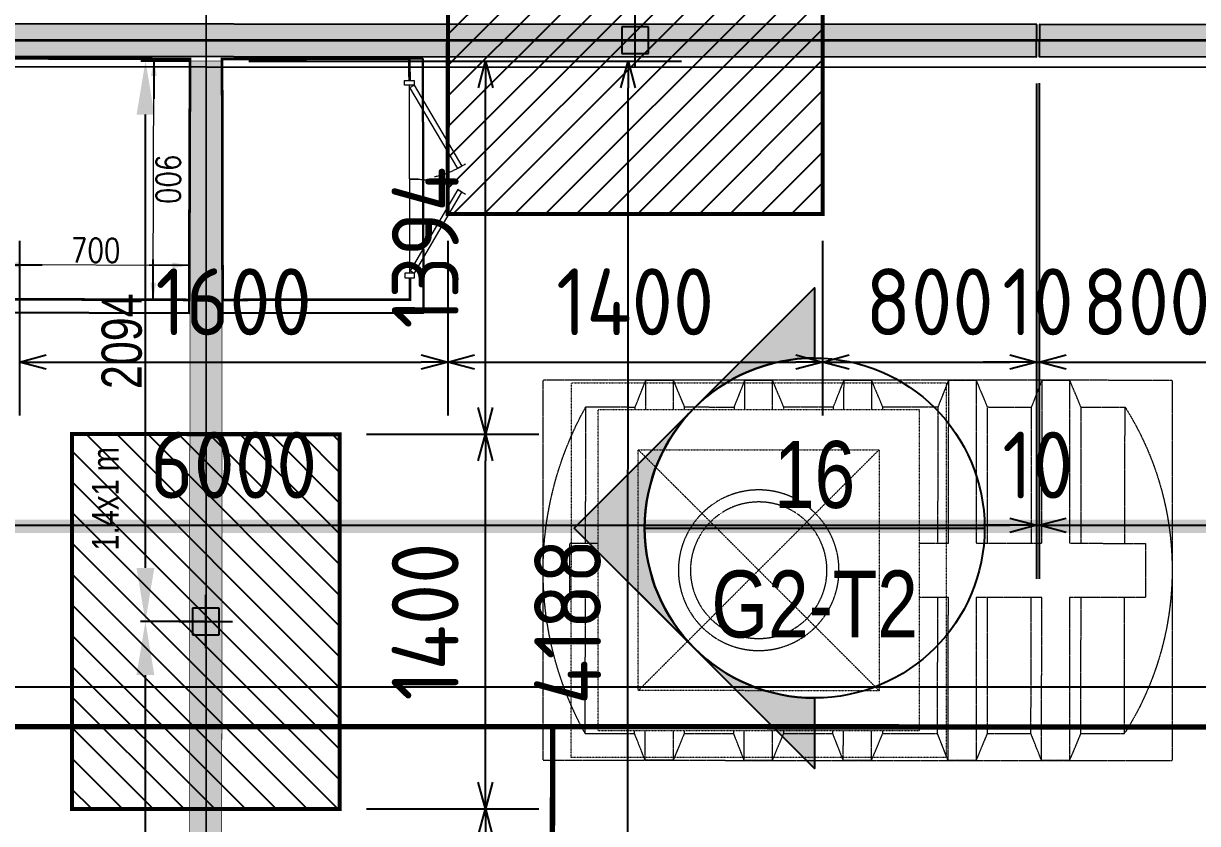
# Model space of a CAD drawing. Header units: centimetres. Extents: x -6122352 to 6876996, y -1694241 to 2592194.
# Drawn here: x 18903 to 23289, y -45078 to -42089 of the extents above; entities that cross this region are included whole.
import ezdxf
from ezdxf.enums import TextEntityAlignment as Align

# ---------------------------------------------------------------- set-up
doc = ezdxf.new("R2010")
doc.units = ezdxf.units.CM
doc.header["$MEASUREMENT"] = 0
doc.header["$PDMODE"] = 66
doc.header["$PDSIZE"] = 100
for name, pattern in [('CENTER', [2, 1.25, -0.25, 0.25, -0.25]), ('DU23023_KAA_00_XX_M2_TR_KPTB_0024$0$DU23023_KAA_00_XX_M2_TR_XRBS_0024$0$PHANTOM2', [1.25, 0.625, -0.125, 0.125, -0.125, 0.125, -0.125]), ('HIDDEN', [0.375, 0.25, -0.125]), ('LTH-4G-M-XR-GROUND FLOOR PLAN$0$HIDDEN2', [0.1875, 0.125, -0.0625])]:
    doc.linetypes.add(name, pattern=pattern)
doc.layers.get('Defpoints').update_dxf_attribs({"color": 255, "linetype": 'CENTER'})
for name, color, linetype in [('00-MI-DIM', 7, 'Continuous'), ('@MI-FOOTINGS', 7, 'Continuous'), ('@MI-MEP', 7, 'Continuous'), ('@MI-REF LAYER', 7, 'Continuous'), ('@MI-TYPE-02', 6, 'Continuous'), ('CTECH-Text 2.5mm', 2, 'Continuous'), ('VD-WS-WATER TANK', 7, 'Continuous')]:
    doc.layers.add(name, color=color, linetype=linetype)
doc.layers.add('08-Compound Wall-2', color=6, linetype='Continuous', lineweight=25, true_color=0xff00ff)
for name, color, linetype, lineweight in [('23585-XR-AR-102-8P-GF$0$A-FLOR-XREF', 8, 'Continuous', 9), ('23585-XR-AR-DAMAC PLOT LIMITS$0$1-Mid units', 41, 'Continuous', 5), ('A-ANNO-TEXT', 3, 'Continuous', 25), ('LTH-4G-M-XR-GROUND FLOOR PLAN$0$1717 X Water Tank Location_5B$0$00 Line 2', 6, 'Continuous', 13), ('ZAT_WALL PANEL', 3, 'Continuous', 30)]:
    doc.layers.add(name, color=color, linetype=linetype, lineweight=lineweight)
doc.layers.add('LTH-4G-M-XR-GROUND FLOOR PLAN$0$PDF_Geometry', color=7, linetype='Continuous', true_color=0xcccccc)
doc.styles.add('Arial Narrow', font='ARIALN.TTF', dxfattribs={"width": 0.95, "height": 500})
doc.styles.add('DIMTEXT', font='romans.shx', dxfattribs={"width": 0.8})
doc.styles.add('JWC 1.50MM', font='GOTHIC.TTF', dxfattribs={"width": 0.8, "height": 1.5})
doc.styles.add('Schueco-BEMSTIL', font='isocpeur.ttf', dxfattribs={"width": 0.9})
doc.dimstyles.new('DIM-25', dxfattribs={"dimscale": 25, "dimtxt": 2.5, "dimasz": 2.5, "dimexe": 1.25, "dimexo": 0.625, "dimgap": 1, "dimtad": 1, "dimdec": 0, "dimdsep": 46, "dimtxsty": 'DIMTEXT', "dimblk": 'AROW', "dimcen": 2.5, "dimse1": 1, "dimse2": 1, "dimclrd": 1, "dimclre": 1, "dimclrt": 2, "dimadec": 0, "dimazin": 0, "dimtfac": 1, "dimtdec": 0, "dimtmove": 0, "dimatfit": 3, "dimfxl": 1, "dimarcsym": 0})
doc.dimstyles.new('JWC - 1.5', dxfattribs={"dimtxt": 1.5, "dimasz": 2, "dimexe": 0.18, "dimexo": 0.06, "dimgap": 0.09, "dimtad": 1, "dimtoh": 1, "dimdec": 0, "dimzin": 0, "dimdsep": 46, "dimtxsty": 'JWC 1.50MM', "dimcen": 0.09, "dimclrd": 1, "dimclre": 1, "dimclrt": 2, "dimadec": 0, "dimazin": 0, "dimtfac": 1, "dimtdec": 0, "dimtofl": 0, "dimtmove": 0, "dimatfit": 3, "dimfxl": 30, "dimtolj": 1, "dimtzin": 0, "dimarcsym": 0})
doc.dimstyles.new('MI- JWC-TXT-2.5 MM', dxfattribs={"dimscale": 1.5, "dimtxt": 2.5, "dimasz": 1, "dimexe": 2, "dimexo": 1, "dimgap": 1, "dimtad": 1, "dimdec": 0, "dimdsep": 46, "dimtxsty": 'Schueco-BEMSTIL', "dimblk": 'OPEN30', "dimcen": 0, "dimdle": 2, "dimclrd": 140, "dimclre": 8, "dimclrt": 40, "dimadec": 0, "dimazin": 2, "dimtfac": 1, "dimtdec": 0, "dimtix": 1, "dimtmove": 2, "dimatfit": 3, "dimldrblk": 'OPEN', "dimfxl": 2, "dimlwd": -1, "dimlwe": -1, "dimarcsym": 0})

# ---------------------------------------------------------------- blocks, each defined once
blk = doc.blocks.new('23585-XR-AR-BOUNDARY WALLS AND SETBACKS')
at = {"layer": '08-Compound Wall-2'}
blk.add_lwpolyline([(496471.9828, 2768886.5525), (496454.3614, 2768902.6987), (496448.2474, 2768896.0261), (496444.194, 2768891.6023), (496440.1406, 2768887.1785), (496436.087, 2768882.7547), (496432.0336, 2768878.3309), (496425.9859, 2768871.7306), (496443.6068, 2768855.5842)], dxfattribs=at)
blk = doc.blocks.new('A$C9d9485f6')
at = {"layer": 'A-ANNO-TEXT', "rotation": 312.4881850805905}
blk.add_blockref('23585-XR-AR-BOUNDARY WALLS AND SETBACKS', (-2377088.5348, -1504219.2521), dxfattribs=at)
blk = doc.blocks.new('23585-XR-AR-DAMAC PLOT LIMITS')
at = {"layer": '23585-XR-AR-DAMAC PLOT LIMITS$0$1-Mid units', "color": 251, "true_color": 0x636466}
for points in [[(496436.0133, 2768882.8223), (496418.3183, 2768899.0361), (496422.3717, 2768903.4597), (496440.0669, 2768887.2461)], [(496436.0133, 2768882.8223), (496431.9599, 2768878.3985), (496414.2649, 2768894.6123), (496418.3183, 2768899.0361)], [(496457.7619, 2768871.0325), (496453.7085, 2768866.6089), (496436.0133, 2768882.8223), (496440.0669, 2768887.2461)], [(496453.7085, 2768866.6089), (496449.6551, 2768862.1851), (496431.9599, 2768878.3985), (496436.0133, 2768882.8223)]]:
    blk.add_lwpolyline(points, close=True, dxfattribs=at)
blk = doc.blocks.new('A$Cf093b529')
at = {"layer": 'A-ANNO-TEXT'}
blk.add_blockref('23585-XR-AR-DAMAC PLOT LIMITS', (-495391.9901, -2768603.4419), dxfattribs=at)
blk = doc.blocks.new('A$C03c3e00e')
at = {"color": 1, "true_color": 0xeb0000, "const_width": 0.01}
blk.add_lwpolyline([(33.1501, 0), (27.1501, 0), (21.1502, 0.0001), (15.1502, 0.0001), (9.1502, 0.0001), (0.0001, 0.0003), (0, 24.0002), (9.1502, 24.0002), (15.1502, 24.0002), (21.1502, 24.0002), (27.1503, 24), (33.1504, 24), (42.3024, 24), (42.3027, 0), (40.3556, 0)], close=True, dxfattribs=at)
blk = doc.blocks.new('AROW')
at = {"color": 1, "ltscale": 100}
for p, q in [((0, -1), (0, 1)), ((0, 0), (-3, 0))]:
    blk.add_line(p, q, dxfattribs=at)
blk.add_solid([(-1.28, 0.213), (-1.28, -0.213), (0, 0)], dxfattribs=at)
blk = doc.blocks.new('*D402')
at = {"layer": 'CTECH-Text 2.5mm', "color": 8, "lineweight": -2, "ltscale": 10, "transparency": 16777216}
blk.add_line((0.8246, -0.1346), (0.0246, -0.1346), dxfattribs=at)
at = {"layer": 'Defpoints', "color": 0, "ltscale": 10, "transparency": 16777216}
for p in [(-0.0254, 0), (0.8746, 0), (-0.0254, -0.1346)]:
    blk.add_point(p, dxfattribs=at)
at = {"layer": 'CTECH-Text 2.5mm', "color": 8, "lineweight": -2, "ltscale": 10, "transparency": 16777216, "xscale": 0.05, "yscale": 0.05, "zscale": 0.05, "rotation": 180}
blk.add_blockref('AROW', (-0.0254, -0.1346), dxfattribs=at)
at = {"layer": 'CTECH-Text 2.5mm', "color": 8, "lineweight": -2, "ltscale": 10, "transparency": 16777216, "xscale": 0.05, "yscale": 0.05, "zscale": 0.05}
blk.add_blockref('AROW', (0.8746, -0.1346), dxfattribs=at)
at = {"layer": 'CTECH-Text 2.5mm', "color": 8, "ltscale": 10, "transparency": 16777216, "insert": (0.4246, -0.0796), "char_height": 0.09, "attachment_point": 5, "style": 'DIMTEXT'}
blk.add_mtext('900', dxfattribs=at)
blk = doc.blocks.new('*D401')
at = {"layer": 'CTECH-Text 2.5mm', "color": 8, "lineweight": -2, "ltscale": 10, "transparency": 16777216}
blk.add_line((0.7459, -0.05), (0.7459, -0.65), dxfattribs=at)
at = {"layer": 'Defpoints', "color": 0, "ltscale": 10, "transparency": 16777216}
for p in [(0.8746, 0), (0.7459, -0.7), (0.8746, -0.7)]:
    blk.add_point(p, dxfattribs=at)
at = {"layer": 'CTECH-Text 2.5mm', "color": 8, "lineweight": -2, "ltscale": 10, "transparency": 16777216, "xscale": 0.05, "yscale": 0.05, "zscale": 0.05}
for p, rotation in [((0.7459, 0), 90), ((0.7459, -0.7), 270)]:
    blk.add_blockref('AROW', p, dxfattribs=dict(at, rotation=rotation))
at = {"layer": 'CTECH-Text 2.5mm', "color": 8, "ltscale": 10, "transparency": 16777216, "insert": (0.6909, -0.35), "char_height": 0.09, "attachment_point": 5, "rotation": 90, "style": 'DIMTEXT'}
blk.add_mtext('700', dxfattribs=at)
blk = doc.blocks.new('WT')
at = {"layer": 'VD-WS-WATER TANK', "color": 8, "linetype": 'HIDDEN', "lineweight": 5}
for p, q in [((-1544.6, 709.7), (-1544.6, -710.3)), ((-1544.6, 709.7), (805.4, 709.7)), ((805.4, -710.3), (805.4, 709.7)), ((-1205.2, 610), (-1368.6, 609.7)), ((-1367.6, 100.7), (-1368.6, 609.7)), ((-853.8, 610), (-1019.5, 609.7)), ((-462.5, 610), (-670.5, 610)), ((-92.3, 610), (-279.1, 610)), ((278, 610), (91.1, 609.6)), ((645.8, 610), (461.3, 609.7)), ((646.8, 100.7), (645.8, 610)), ((-1366.3, -610.3), (-1367.2, -101.4)), ((648.2, -610), (647.2, -101.4)), ((-1202.9, -610), (-1366.3, -610.3)), ((-853.8, -610), (-1017.2, -610.3)), ((-462.5, -610), (-668.2, -610)), ((-92.3, -610), (-276.8, -610)), ((278, -610), (93.4, -610.3)), ((648.2, -610), (463.6, -610.3)), ((805.4, -710.3), (-1544.6, -710.3))]:
    blk.add_line(p, q, dxfattribs=at)
at = {"layer": 'VD-WS-WATER TANK', "color": 8, "linetype": 'HIDDEN', "lineweight": 5, "ltscale": 0.2}
for p, q in [((-450, 450, 1.1), (450, -450, -1)), ((450, 450), (-450, -450, 1))]:
    blk.add_line(p, q, dxfattribs=at)
at = {"layer": 'VD-WS-WATER TANK', "color": 8, "linetype": 'HIDDEN', "lineweight": 5}
for points in [[(-1058, 100.7), (-1059, 709.7), (-1161.1, 709.7), (-1202.9, 610), (-1202.9, 100.7)], [(-1161.1, 709.7), (-1161.1, 100.7)], [(-1018.6, 100.7), (-1019.5, 610), (-1059, 709.7)], [(-708.9, 100.7), (-709.9, 709.7), (-812, 709.7), (-853.8, 610), (-853.8, 100.7)], [(-812, 709.7), (-812, 100.7)], [(-669.5, 100.7), (-670.5, 610), (-709.9, 709.7)], [(-318.4, 600), (-318.6, 709.7), (-420.7, 709.7), (-462.5, 610), (-462.5, 600)], [(-420.7, 709.7), (-420.7, 600)], [(-279.1, 600), (-279.1, 610), (-318.6, 709.7)], [(51.8, 600), (51.6, 709.7), (-50.5, 709.7), (-92.3, 610), (-92.3, 600)], [(-50.5, 709.7), (-50.5, 600)], [(91.1, 600), (91.1, 610), (51.6, 709.7)], [(422, 600), (421.8, 709.7), (319.7, 709.7), (278, 610), (278, 600)], [(319.7, 709.7), (319.7, 600)], [(461.3, 600), (461.3, 610), (421.8, 709.7)], [(-1161.1, 100.7), (-1444.6, 100.7), (-1444.6, -101.4), (-1161.1, -101.4)], [(-812, 100.7), (-1058, 100.7)], [(-600, 100.7), (-708.9, 100.7)], [(600, -101.4), (705.4, -101.4), (705.4, 100.7), (600, 100.7)], [(-1202.9, -101.4), (-1202.9, -610), (-1161.1, -710.3), (-1056.7, -710.3), (-1017.2, -610), (-1018.2, -101.4)], [(-1161.1, -101.4), (-1161.1, -710.3)], [(-1056.7, -710.3), (-1057.7, -101.4)], [(-1057.7, -101.4), (-812, -101.4)], [(-853.8, -101.4), (-853.8, -610), (-812, -710.3), (-707.6, -710.3), (-668.2, -610), (-669.1, -101.4)], [(-812, -101.4), (-812, -710.3)], [(-707.6, -710.3), (-708.6, -101.4)], [(-708.6, -101.4), (-600, -101.4)], [(-462.5, -600), (-462.5, -610), (-420.7, -710.3), (-316.2, -710.3), (-276.8, -610), (-276.8, -600)], [(-420.7, -600), (-420.7, -710.3)], [(-316.2, -710.3), (-316.4, -600)], [(-92.3, -600), (-92.3, -610), (-50.5, -710.3), (54, -710.3), (93.4, -610), (93.4, -600)], [(-50.5, -600), (-50.5, -710.3)], [(54, -710.3), (53.8, -600)], [(278, -600), (278, -610), (319.7, -710.3), (424.2, -710.3), (463.6, -610), (463.6, -600)], [(319.7, -600), (319.7, -710.3)], [(424.2, -710.3), (424, -600)]]:
    blk.add_lwpolyline(points, dxfattribs=at)
at = {"layer": 'VD-WS-WATER TANK', "color": 8, "linetype": 'HIDDEN', "lineweight": 5, "ltscale": 0.2}
for points in [[(-700, -700), (700, -700), (700, 700), (-700, 700)], [(-600, -600), (600, -600), (600, 600), (-600, 600)], [(-450, -450), (450, -450), (450, 450), (-450, 450)]]:
    blk.add_lwpolyline(points, close=True, dxfattribs=at)
at = {"layer": 'VD-WS-WATER TANK', "color": 8, "linetype": 'HIDDEN', "lineweight": 5}
for radius in [300, 255]:
    blk.add_circle((0, 0), radius, dxfattribs=at)
for centre, radius, start, end in [((-406.1, 1.5), 1138.5, 147.7124, 212.5056), ((-448.6, -2.1), 1254, 331.0009, 29.2171)]:
    blk.add_arc(centre, radius, start, end, dxfattribs=at)
blk = doc.blocks.new('A$C612c4346')
at = {"color": 1, "true_color": 0xeb0000, "const_width": 0.01}
blk.add_lwpolyline([(42.0061, -17.7376), (36.0061, -17.7376), (30.0062, -17.7374), (24.0062, -17.7374), (18.0062, -17.7374), (8.8562, -17.7373), (8.856, 6.2626), (18.0062, 6.2626), (24.0062, 6.2626), (30.0062, 6.2626), (36.0064, 6.2624), (42.0064, 6.2624), (51.1584, 6.2624), (51.1587, -17.7376), (49.2116, -17.7376)], close=True, dxfattribs=at)
blk = doc.blocks.new('A$C74e00340')
at = {"color": 1, "true_color": 0xeb0000, "const_width": 0.01}
blk.add_lwpolyline([(36.7725, -15.1372), (30.7725, -15.1372), (24.7726, -15.1371), (18.7728, -15.137), (12.7728, -15.1371), (3.6199, -15.1371), (3.6204, 8.8628), (12.7725, 8.8628), (18.7725, 8.8629), (24.7726, 8.8627), (30.7726, 8.8628), (36.7726, 8.8628), (45.9228, 8.8628), (45.9227, -15.1372)], close=True, dxfattribs=at)
blk = doc.blocks.new('_Open30')
at = {"color": 0, "linetype": 'ByBlock', "lineweight": -2}
for p, q in [((-1, 0.268), (0, 0)), ((0, 0), (-1, -0.268)), ((0, 0), (-1, 0))]:
    blk.add_line(p, q, dxfattribs=at)
blk = doc.blocks.new('*D3389')
at = {"layer": '@MI-TYPE-02', "color": 8, "transparency": 16777216}
for p, q in [((-8541.9, -260.9), (-8541.9, -1878.2)), ((-4353.6, -261.9), (-4353.6, -1878.3))]:
    blk.add_line(p, q, dxfattribs=at)
at = {"layer": '@MI-TYPE-02', "color": 140, "transparency": 16777216}
blk.add_line((-8441.9, -1678.2), (-4453.6, -1678.3), dxfattribs=at)
at = {"layer": 'Defpoints', "color": 0, "transparency": 16777216}
for p in [(-8541.9, -160.9), (-4353.6, -161.9), (-4353.6, -1678.3)]:
    blk.add_point(p, dxfattribs=at)
at = {"layer": '@MI-TYPE-02', "color": 140, "transparency": 16777216, "xscale": 100, "yscale": 100, "zscale": 100}
for p, rotation in [((-8541.9, -1678.2), 179.9983766928187), ((-4353.6, -1678.3), 359.9983766928187)]:
    blk.add_blockref('_Open30', p, dxfattribs=dict(at, rotation=rotation))
at = {"layer": '@MI-TYPE-02', "color": 40, "transparency": 16777216, "insert": (-6447.8, -1453.3), "char_height": 250, "attachment_point": 5, "rotation": 359.9984, "style": 'Schueco-BEMSTIL'}
blk.add_mtext('4188', dxfattribs=at)
blk = doc.blocks.new('_Open')
at = {"color": 0, "linetype": 'ByBlock', "lineweight": -2}
for p, q in [((-1, 0.2), (0, 0)), ((-1, -0.2), (0, 0)), ((0, 0), (-1, 0))]:
    blk.add_line(p, q, dxfattribs=at)
blk = doc.blocks.new('T2-SINGLE FOOTING')
at = {"layer": '@MI-FOOTINGS', "transparency": 33554679}
h = blk.add_hatch(dxfattribs=at)
h.set_pattern_fill('ANSI31', color=8, scale=650)
h.paths.add_polyline_path([(-700, 500), (700, 500), (700, -500), (-700, -500)])
at = {"layer": '@MI-FOOTINGS', "color": 62, "const_width": 15}
blk.add_lwpolyline([(-700, 500), (700, 500), (700, -500), (-700, -500)], close=True, dxfattribs=at)
at = {"layer": '@MI-FOOTINGS', "color": 30}
blk.add_point((0, 0), dxfattribs=at)
at = {"color": 94, "insert": (264.8, 425.4), "char_height": 100, "attachment_point": 1, "style": 'Arial Narrow'}
blk.add_mtext_dynamic_manual_height_columns('1.4x1 m', width=1894.424, gutter_width=2500, heights=[0], dxfattribs=at)
blk = doc.blocks.new('*D3391')
at = {"color": 1, "lineweight": -2, "transparency": 16777216}
for p, q in [((-8541.8, -34.9), (-8541.8, 142.3)), ((-6447.7, -95.3), (-6447.7, 142.3)), ((-8341.8, 124.3), (-6647.7, 124.3))]:
    blk.add_line(p, q, dxfattribs=at)
at = {"color": 1, "transparency": 16777216}
for points in [[(-8341.8, 157.7), (-8341.8, 91), (-8541.8, 124.3)], [(-6647.7, 157.7), (-6647.7, 91), (-6447.7, 124.3)]]:
    blk.add_solid(points, dxfattribs=at)
at = {"layer": 'Defpoints', "color": 0, "transparency": 16777216}
for p in [(-6447.7, 124.3), (-8541.8, -40.9), (-6447.7, -101.3)]:
    blk.add_point(p, dxfattribs=at)
at = {"color": 2, "transparency": 16777216, "insert": (-7494.8, 212.1), "char_height": 150, "attachment_point": 5, "style": 'JWC 1.50MM'}
blk.add_mtext('\\A1;2094', dxfattribs=at)
blk = doc.blocks.new('*D3415')
at = {"color": 1, "lineweight": -2, "transparency": 16777216}
for p, q in [((-6447.7, -95.3), (-6447.7, 142.3)), ((-4353.6, -35.9), (-4353.6, 142.3)), ((-6247.7, 124.3), (-4553.6, 124.3))]:
    blk.add_line(p, q, dxfattribs=at)
at = {"color": 1, "transparency": 16777216}
for points in [[(-6247.7, 157.7), (-6247.7, 91), (-6447.7, 124.3)], [(-4553.6, 157.7), (-4553.6, 91), (-4353.6, 124.3)]]:
    blk.add_solid(points, dxfattribs=at)
at = {"layer": 'Defpoints', "color": 0, "transparency": 16777216}
for p in [(-4353.6, 124.3), (-4353.6, -41.9), (-6447.7, -101.3)]:
    blk.add_point(p, dxfattribs=at)
at = {"color": 2, "transparency": 16777216, "insert": (-5400.6, 212.1), "char_height": 150, "attachment_point": 5, "style": 'JWC 1.50MM'}
blk.add_mtext('\\A1;2094', dxfattribs=at)
blk = doc.blocks.new('*D3532')
at = {"color": 8, "transparency": 16777216}
for p, q in [((-8541.9, -260.9), (-8541.9, -1346)), ((-7147.7, -701.3), (-7147.7, -1346))]:
    blk.add_line(p, q, dxfattribs=at)
at = {"color": 140, "transparency": 16777216}
blk.add_line((-8441.9, -1146), (-7247.7, -1146), dxfattribs=at)
at = {"layer": 'Defpoints', "color": 0, "transparency": 16777216}
for p in [(-8541.9, -160.9), (-7147.7, -601.3), (-7147.7, -1146)]:
    blk.add_point(p, dxfattribs=at)
at = {"color": 140, "transparency": 16777216, "xscale": 100, "yscale": 100, "zscale": 100, "rotation": 180}
blk.add_blockref('_Open30', (-8541.9, -1146), dxfattribs=at)
at = {"color": 140, "transparency": 16777216, "xscale": 100, "yscale": 100, "zscale": 100}
blk.add_blockref('_Open30', (-7147.7, -1146), dxfattribs=at)
at = {"color": 40, "transparency": 16777216, "insert": (-7844.8, -921), "char_height": 250, "attachment_point": 5, "style": 'Schueco-BEMSTIL'}
blk.add_mtext('1394', dxfattribs=at)
blk = doc.blocks.new('*D3533')
at = {"color": 8, "transparency": 16777216}
for p, q in [((-7147.7, -701.3), (-7147.7, -1346)), ((-5747.7, -701.3), (-5747.7, -1346))]:
    blk.add_line(p, q, dxfattribs=at)
at = {"color": 140, "transparency": 16777216}
blk.add_line((-7047.7, -1146), (-5847.7, -1146), dxfattribs=at)
at = {"layer": 'Defpoints', "color": 0, "transparency": 16777216}
for p in [(-7147.7, -601.3), (-5747.7, -601.3), (-5747.7, -1146)]:
    blk.add_point(p, dxfattribs=at)
at = {"color": 140, "transparency": 16777216, "xscale": 100, "yscale": 100, "zscale": 100, "rotation": 180}
blk.add_blockref('_Open30', (-7147.7, -1146), dxfattribs=at)
at = {"color": 140, "transparency": 16777216, "xscale": 100, "yscale": 100, "zscale": 100}
blk.add_blockref('_Open30', (-5747.7, -1146), dxfattribs=at)
at = {"color": 40, "transparency": 16777216, "insert": (-6447.7, -921), "char_height": 250, "attachment_point": 5, "style": 'Schueco-BEMSTIL'}
blk.add_mtext('1400', dxfattribs=at)
blk = doc.blocks.new('*D3534')
at = {"color": 8, "transparency": 16777216}
for p, q in [((-4353.6, -261.9), (-4353.6, -1346)), ((-5747.7, -701.3), (-5747.7, -1346))]:
    blk.add_line(p, q, dxfattribs=at)
at = {"color": 140, "transparency": 16777216}
blk.add_line((-5647.7, -1146), (-4453.6, -1146), dxfattribs=at)
at = {"layer": 'Defpoints', "color": 0, "transparency": 16777216}
for p in [(-4353.6, -161.9), (-5747.7, -601.3), (-4353.6, -1146)]:
    blk.add_point(p, dxfattribs=at)
at = {"color": 140, "transparency": 16777216, "xscale": 100, "yscale": 100, "zscale": 100, "rotation": 180}
blk.add_blockref('_Open30', (-5747.7, -1146), dxfattribs=at)
at = {"color": 140, "transparency": 16777216, "xscale": 100, "yscale": 100, "zscale": 100}
blk.add_blockref('_Open30', (-4353.6, -1146), dxfattribs=at)
at = {"color": 40, "transparency": 16777216, "insert": (-5050.6, -921), "char_height": 250, "attachment_point": 5, "style": 'Schueco-BEMSTIL'}
blk.add_mtext('1394', dxfattribs=at)
blk = doc.blocks.new('T2-FOOTING PLAN')
at = {"layer": '@MI-FOOTINGS', "transparency": 33554679}
h = blk.add_hatch(dxfattribs=at)
h.set_pattern_fill('ANSI31', color=8, scale=650)
h.paths.add_polyline_path([(-700, 650), (700, 650), (700, -650), (-700, -650)])
at = {"layer": '@MI-FOOTINGS', "color": 160, "true_color": 0x3340f0, "const_width": 15}
blk.add_lwpolyline([(-700, 650), (700, 650), (700, -650), (-700, -650)], close=True, dxfattribs=at)
at = {"layer": '@MI-FOOTINGS', "color": 30}
blk.add_point((0, 0), dxfattribs=at)
blk = doc.blocks.new('*D1106')
at = {"layer": '@MI-TYPE-02', "color": 8, "transparency": 16777216}
for p, q in [((101290.3, -77594.8), (101290.3, -79447.9)), ((107290.3, -77597), (107290.3, -79447.9))]:
    blk.add_line(p, q, dxfattribs=at)
at = {"layer": '@MI-TYPE-02', "color": 140, "transparency": 16777216}
blk.add_line((101390.3, -79247.9), (107190.3, -79247.9), dxfattribs=at)
at = {"layer": 'Defpoints', "color": 0, "transparency": 16777216}
for p in [(101290.3, -77494.8), (107290.3, -77497), (107290.3, -79247.9)]:
    blk.add_point(p, dxfattribs=at)
at = {"layer": '@MI-TYPE-02', "color": 140, "transparency": 16777216, "xscale": 100, "yscale": 100, "zscale": 100, "rotation": 180}
blk.add_blockref('_Open30', (101290.3, -79247.9), dxfattribs=at)
at = {"layer": '@MI-TYPE-02', "color": 140, "transparency": 16777216, "xscale": 100, "yscale": 100, "zscale": 100}
blk.add_blockref('_Open30', (107290.3, -79247.9), dxfattribs=at)
at = {"layer": '@MI-TYPE-02', "color": 40, "transparency": 16777216, "insert": (104290.3, -79022.9), "char_height": 250, "attachment_point": 5, "style": 'Schueco-BEMSTIL'}
blk.add_mtext('6000', dxfattribs=at)
blk = doc.blocks.new('*D1107')
at = {"layer": '@MI-TYPE-02', "color": 8, "transparency": 16777216}
for p, q in [((107290.3, -77597), (107290.3, -79447.9)), ((107300.2, -77596.1), (107300.2, -79447.9))]:
    blk.add_line(p, q, dxfattribs=at)
at = {"layer": '@MI-TYPE-02', "color": 140, "transparency": 16777216}
for p, q in [((107190.3, -79247.9), (107090.3, -79247.9)), ((107290.3, -79247.9), (107300.2, -79247.9)), ((107400.2, -79247.9), (107500.2, -79247.9))]:
    blk.add_line(p, q, dxfattribs=at)
at = {"layer": 'Defpoints', "color": 0, "transparency": 16777216}
for p in [(107290.3, -77497), (107300.2, -77496.1), (107300.2, -79247.9)]:
    blk.add_point(p, dxfattribs=at)
at = {"layer": '@MI-TYPE-02', "color": 140, "transparency": 16777216, "xscale": 100, "yscale": 100, "zscale": 100}
blk.add_blockref('_Open30', (107290.3, -79247.9), dxfattribs=at)
at = {"layer": '@MI-TYPE-02', "color": 140, "transparency": 16777216, "xscale": 100, "yscale": 100, "zscale": 100, "rotation": 180}
blk.add_blockref('_Open30', (107300.2, -79247.9), dxfattribs=at)
at = {"layer": '@MI-TYPE-02', "color": 40, "transparency": 16777216, "insert": (107295.2, -79022.9), "char_height": 250, "attachment_point": 5, "style": 'Schueco-BEMSTIL'}
blk.add_mtext('10', dxfattribs=at)
blk = doc.blocks.new('*D1108')
at = {"layer": '@MI-TYPE-02', "color": 8, "transparency": 16777216}
for p, q in [((107300.2, -77596.1), (107300.2, -79447.9)), ((113300.2, -77598.3), (113300.2, -79447.9))]:
    blk.add_line(p, q, dxfattribs=at)
at = {"layer": '@MI-TYPE-02', "color": 140, "transparency": 16777216}
blk.add_line((107400.2, -79247.9), (113200.2, -79247.9), dxfattribs=at)
at = {"layer": 'Defpoints', "color": 0, "transparency": 16777216}
for p in [(107300.2, -77496.1), (113300.2, -77498.3), (113300.2, -79247.9)]:
    blk.add_point(p, dxfattribs=at)
at = {"layer": '@MI-TYPE-02', "color": 140, "transparency": 16777216, "xscale": 100, "yscale": 100, "zscale": 100, "rotation": 180}
blk.add_blockref('_Open30', (107300.2, -79247.9), dxfattribs=at)
at = {"layer": '@MI-TYPE-02', "color": 140, "transparency": 16777216, "xscale": 100, "yscale": 100, "zscale": 100}
blk.add_blockref('_Open30', (113300.2, -79247.9), dxfattribs=at)
at = {"layer": '@MI-TYPE-02', "color": 40, "transparency": 16777216, "insert": (110300.2, -79022.9), "char_height": 250, "attachment_point": 5, "style": 'Schueco-BEMSTIL'}
blk.add_mtext('6000', dxfattribs=at)
blk = doc.blocks.new('*D1117')
at = {"layer": '@MI-TYPE-02', "color": 8, "transparency": 16777216}
for p, q in [((14325.2, -751.6), (14325.2, -1404.9)), ((15925.2, -751.9), (15925.2, -1404.9))]:
    blk.add_line(p, q, dxfattribs=at)
at = {"layer": '@MI-TYPE-02', "color": 140, "transparency": 16777216}
blk.add_line((14425.2, -1204.9), (15825.2, -1204.9), dxfattribs=at)
at = {"layer": 'Defpoints', "color": 0, "transparency": 16777216}
for p in [(14325.2, -651.6), (15925.2, -651.9), (15925.2, -1204.9)]:
    blk.add_point(p, dxfattribs=at)
at = {"layer": '@MI-TYPE-02', "color": 140, "transparency": 16777216, "xscale": 100, "yscale": 100, "zscale": 100, "rotation": 180}
blk.add_blockref('_Open30', (14325.2, -1204.9), dxfattribs=at)
at = {"layer": '@MI-TYPE-02', "color": 140, "transparency": 16777216, "xscale": 100, "yscale": 100, "zscale": 100}
blk.add_blockref('_Open30', (15925.2, -1204.9), dxfattribs=at)
at = {"layer": '@MI-TYPE-02', "color": 40, "transparency": 16777216, "insert": (15125.2, -979.9), "char_height": 250, "attachment_point": 5, "style": 'Schueco-BEMSTIL'}
blk.add_mtext('1600', dxfattribs=at)
blk = doc.blocks.new('*D1121')
at = {"layer": '@MI-TYPE-02', "color": 8, "transparency": 16777216}
for p, q in [((15925.2, -751.9), (15925.2, -1404.9)), ((17325.2, -752.1), (17325.2, -1404.9))]:
    blk.add_line(p, q, dxfattribs=at)
at = {"layer": '@MI-TYPE-02', "color": 140, "transparency": 16777216}
blk.add_line((16025.2, -1204.9), (17225.2, -1204.9), dxfattribs=at)
at = {"layer": 'Defpoints', "color": 0, "transparency": 16777216}
for p in [(15925.2, -651.9), (17325.2, -652.1), (17325.2, -1204.9)]:
    blk.add_point(p, dxfattribs=at)
at = {"layer": '@MI-TYPE-02', "color": 140, "transparency": 16777216, "xscale": 100, "yscale": 100, "zscale": 100, "rotation": 180}
blk.add_blockref('_Open30', (15925.2, -1204.9), dxfattribs=at)
at = {"layer": '@MI-TYPE-02', "color": 140, "transparency": 16777216, "xscale": 100, "yscale": 100, "zscale": 100}
blk.add_blockref('_Open30', (17325.2, -1204.9), dxfattribs=at)
at = {"layer": '@MI-TYPE-02', "color": 40, "transparency": 16777216, "insert": (16625.2, -979.9), "char_height": 250, "attachment_point": 5, "style": 'Schueco-BEMSTIL'}
blk.add_mtext('1400', dxfattribs=at)
blk = doc.blocks.new('*D1438')
at = {"layer": '@MI-TYPE-02', "color": 8, "transparency": 16777216}
for p, q in [((18125, -164.1), (18125, -1404.9)), ((17325.2, -752.1), (17325.2, -1404.9))]:
    blk.add_line(p, q, dxfattribs=at)
at = {"layer": '@MI-TYPE-02', "color": 140, "transparency": 16777216}
blk.add_line((17425.2, -1204.9), (18025, -1204.9), dxfattribs=at)
at = {"layer": 'Defpoints', "color": 0, "transparency": 16777216}
for p in [(18125, -64.1), (17325.2, -652.1), (18125, -1204.9)]:
    blk.add_point(p, dxfattribs=at)
at = {"layer": '@MI-TYPE-02', "color": 140, "transparency": 16777216, "xscale": 100, "yscale": 100, "zscale": 100, "rotation": 180}
blk.add_blockref('_Open30', (17325.2, -1204.9), dxfattribs=at)
at = {"layer": '@MI-TYPE-02', "color": 140, "transparency": 16777216, "xscale": 100, "yscale": 100, "zscale": 100}
blk.add_blockref('_Open30', (18125, -1204.9), dxfattribs=at)
at = {"layer": '@MI-TYPE-02', "color": 40, "transparency": 16777216, "insert": (17725.1, -979.9), "char_height": 250, "attachment_point": 5, "style": 'Schueco-BEMSTIL'}
blk.add_mtext('800', dxfattribs=at)
blk = doc.blocks.new('*D1096')
at = {"layer": '@MI-TYPE-02', "color": 8, "transparency": 16777216}
for p, q in [((107290.3, -77597), (107290.3, -78837.9)), ((107300.2, -77596.1), (107300.2, -78837.9))]:
    blk.add_line(p, q, dxfattribs=at)
at = {"layer": '@MI-TYPE-02', "color": 140, "transparency": 16777216}
for p, q in [((107190.3, -78637.9), (107090.3, -78637.9)), ((107290.3, -78637.9), (107300.2, -78637.9)), ((107400.2, -78637.9), (107500.2, -78637.9))]:
    blk.add_line(p, q, dxfattribs=at)
at = {"layer": 'Defpoints', "color": 0, "transparency": 16777216}
for p in [(107290.3, -77497), (107300.2, -77496.1), (107300.2, -78637.9)]:
    blk.add_point(p, dxfattribs=at)
at = {"layer": '@MI-TYPE-02', "color": 140, "transparency": 16777216, "xscale": 100, "yscale": 100, "zscale": 100}
blk.add_blockref('_Open30', (107290.3, -78637.9), dxfattribs=at)
at = {"layer": '@MI-TYPE-02', "color": 140, "transparency": 16777216, "xscale": 100, "yscale": 100, "zscale": 100, "rotation": 180}
blk.add_blockref('_Open30', (107300.2, -78637.9), dxfattribs=at)
at = {"layer": '@MI-TYPE-02', "color": 40, "transparency": 16777216, "insert": (107295.2, -78412.9), "char_height": 250, "attachment_point": 5, "style": 'Schueco-BEMSTIL'}
blk.add_mtext('10', dxfattribs=at)
blk = doc.blocks.new('*D1097')
at = {"layer": '@MI-TYPE-02', "color": 8, "transparency": 16777216}
for p, q in [((107300.2, -77596.1), (107300.2, -78837.9)), ((108100.3, -78185.6), (108100.3, -78837.9))]:
    blk.add_line(p, q, dxfattribs=at)
at = {"layer": '@MI-TYPE-02', "color": 140, "transparency": 16777216}
blk.add_line((107400.2, -78637.9), (108000.3, -78637.9), dxfattribs=at)
at = {"layer": 'Defpoints', "color": 0, "transparency": 16777216}
for p in [(107300.2, -77496.1), (108100.3, -78085.6), (108100.3, -78637.9)]:
    blk.add_point(p, dxfattribs=at)
at = {"layer": '@MI-TYPE-02', "color": 140, "transparency": 16777216, "xscale": 100, "yscale": 100, "zscale": 100, "rotation": 180}
blk.add_blockref('_Open30', (107300.2, -78637.9), dxfattribs=at)
at = {"layer": '@MI-TYPE-02', "color": 140, "transparency": 16777216, "xscale": 100, "yscale": 100, "zscale": 100}
blk.add_blockref('_Open30', (108100.3, -78637.9), dxfattribs=at)
at = {"layer": '@MI-TYPE-02', "color": 40, "transparency": 16777216, "insert": (107700.3, -78412.9), "char_height": 250, "attachment_point": 5, "style": 'Schueco-BEMSTIL'}
blk.add_mtext('800', dxfattribs=at)
blk = doc.blocks.new('*D1101')
at = {"layer": '@MI-TYPE-02', "color": 8, "transparency": 16777216}
for p, q in [((89165.2, -77593), (89165.2, -80051.4)), ((131330.2, -77601.6), (131330.2, -80051.4))]:
    blk.add_line(p, q, dxfattribs=at)
at = {"layer": '@MI-TYPE-02', "color": 140, "transparency": 16777216}
blk.add_line((89265.2, -79851.4), (131230.2, -79851.4), dxfattribs=at)
at = {"layer": 'Defpoints', "color": 0, "transparency": 16777216}
for p in [(89165.2, -77493), (131330.2, -77501.6), (131330.2, -79851.4)]:
    blk.add_point(p, dxfattribs=at)
at = {"layer": '@MI-TYPE-02', "color": 140, "transparency": 16777216, "xscale": 100, "yscale": 100, "zscale": 100, "rotation": 180}
blk.add_blockref('_Open30', (89165.2, -79851.4), dxfattribs=at)
at = {"layer": '@MI-TYPE-02', "color": 140, "transparency": 16777216, "xscale": 100, "yscale": 100, "zscale": 100}
blk.add_blockref('_Open30', (131330.2, -79851.4), dxfattribs=at)
at = {"layer": '@MI-TYPE-02', "color": 40, "transparency": 16777216, "insert": (110247.7, -79626.4), "char_height": 250, "attachment_point": 5, "style": 'Schueco-BEMSTIL'}
blk.add_mtext('42165', dxfattribs=at)
blk = doc.blocks.new('*U1430')
h = blk.add_hatch(color=94)
edge = h.paths.add_edge_path()
edge.add_line((0, -6.35), (0, -8.98))
edge.add_line((0, -8.98), (-8.98, 0))
edge.add_line((-8.98, 0), (0, 8.98))
edge.add_line((0, 8.98), (0, 6.35))
edge.add_arc((0, 0), 6.35, 90, 270)
at = {"color": 94}
blk.add_line((-6.35, 0), (6.35, 0), dxfattribs=at)
for points in [[(0, -6.35), (0, -8.98), (-8.98, 0), (0, 8.98), (0, 6.35, 1)], [(-4.49, 4.49, 0.414214), (-4.49, -4.49), (-8.98, 0), (-4.49, 4.49)]]:
    blk.add_lwpolyline(points, format="xyb", close=True)
blk.add_circle((0, 0), 6.35, dxfattribs=at)
at = {"style": 'Arial Narrow', "width": 0.95, "flags": 8}
blk.add_attdef('VIEWNUMBER', text='', height=2.5, dxfattribs=at).set_placement((0, 0), align=Align.BOTTOM_CENTER)
blk.add_attdef('SHEETNUMBER', text='', height=2.5, dxfattribs=at).set_placement((0, -1.588), align=Align.TOP_CENTER)
blk = doc.blocks.new('A$C3dfd7553')
at = {"layer": 'LTH-4G-M-XR-GROUND FLOOR PLAN$0$1717 X Water Tank Location_5B$0$00 Line 2', "color": 8, "linetype": 'Continuous', "elevation": 0}
blk.add_lwpolyline([(0.0563, -0.7, 0.01, 0.01, 0), (-0.0254, -0.7, 0.01, 0.01, 0), (-0.0254, 0, 0.01, 0.01, 0), (0.8746, 0, 0.01, 0.01, 0), (0.8746, -0.7, 0.01, 0.01, 0), (0.7937, -0.7, 0, 0, 0)], format="xyseb", dxfattribs=at)
at = {"layer": 'LTH-4G-M-XR-GROUND FLOOR PLAN$0$PDF_Geometry', "color": 8, "lineweight": 5, "elevation": 0}
for points in [[(0.0734, -0.7172), (0.0734, -0.6813), (0.0563, -0.6813), (0.0563, -0.7172)], [(0.3766, -0.8952), (0.386, -0.8796), (0.0828, -0.7016), (0.0734, -0.7172)], [(0.4734, -0.8952), (0.464, -0.8796), (0.7672, -0.7016), (0.7766, -0.7172)], [(0.7766, -0.7172), (0.7766, -0.6813), (0.7937, -0.6813), (0.7937, -0.7172)]]:
    blk.add_lwpolyline(points, close=True, dxfattribs=at)
blk.add_lwpolyline([(0.7766, -0.7), (0.0734, -0.7)], dxfattribs=at)
at = {"layer": 'LTH-4G-M-XR-GROUND FLOOR PLAN$0$PDF_Geometry', "color": 8, "linetype": 'LTH-4G-M-XR-GROUND FLOOR PLAN$0$HIDDEN2', "lineweight": 5}
for centre, start, end in [((0.0734, -0.7172), 327.1407, 2.8021), ((0.7766, -0.7172), 177.1979, 212.8593)]:
    blk.add_arc(centre, 0.3516, start, end, dxfattribs=at)
at = {"layer": 'ZAT_WALL PANEL', "color": 1, "elevation": 0}
blk.add_lwpolyline([(-0.0254, -0.75), (-0.0254, 0), (0.9246, 0), (0.9246, -0.75), (-0.0254, -0.75)], dxfattribs=at)
at = {"layer": 'CTECH-Text 2.5mm', "color": 8, "ltscale": 10}
dim = blk.add_linear_dim(base=(-0.0254, -0.1346), p1=(0.8746, 0), p2=(-0.0254, 0), dimstyle='DIM-25', override={"dimscale": 1, "dimtxt": 0.09, "dimasz": 0.05, "dimgap": 0.01, "dimlfac": 1000, "dimclrd": 8, "dimclre": 8, "dimclrt": 8}, dxfattribs=at)
dim.commit()
dim.dimension.update_dxf_attribs({"geometry": '*D402', "text_midpoint": (0.4246, -0.0796)})
dim = blk.add_linear_dim(base=(0.7459, -0.7), p1=(0.8746, 0), p2=(0.8746, -0.7), angle=90, dimstyle='DIM-25', override={"dimscale": 1, "dimtxt": 0.09, "dimasz": 0.05, "dimgap": 0.01, "dimlfac": 1000, "dimclrd": 8, "dimclre": 8, "dimclrt": 8}, dxfattribs=at)
dim.commit()
dim.dimension.update_dxf_attribs({"geometry": '*D401', "text_midpoint": (0.6909, -0.35)})
blk = doc.blocks.new('23585-XR-AR-MID-ANNO-GF')
at = {"xscale": 1000, "yscale": 1000, "zscale": 1000, "rotation": 269.8774601641335}
blk.add_blockref('A$C3dfd7553', (5900.3, 23874.6, 0), dxfattribs=at)
at = {"layer": 'VD-WS-WATER TANK', "ltscale": 100, "rotation": 359.9969187736403}
blk.add_blockref('WT', (3895.2, 21990.4), dxfattribs=at)
blk = doc.blocks.new('A$C99e3be07')
at = {"color": 1, "true_color": 0xeb0000, "const_width": 0.01}
blk.add_lwpolyline([(33.1526, 0), (27.1526, 0), (21.1527, 0.0001), (15.1529, 0.0002), (9.1529, 0.0002), (0, 0.0001), (0.0006, 24), (9.1526, 24.0001), (15.1526, 24.0001), (21.1527, 24), (27.1528, 24), (33.1528, 24), (42.303, 24), (42.3028, 0)], close=True, dxfattribs=at)
at = {"layer": '23585-XR-AR-102-8P-GF$0$A-FLOR-XREF'}
for p, xscale, yscale, zscale, rotation in [((9.169, 0.0359), 0.001000000000000003, 0.001000000000000003, 0.001000000000000003, 359.9437714827355), ((21.1118, 0.0297), -0.001000000000000002, 0.001, 0.001, 359.9969187722189)]:
    blk.add_blockref('23585-XR-AR-MID-ANNO-GF', p, dxfattribs=dict(at, xscale=xscale, yscale=yscale, zscale=zscale, rotation=rotation))
blk = doc.blocks.new('G6-Partition Walls')
at = {"layer": '@MI-TYPE-02'}
h = blk.add_hatch(color=256, dxfattribs=at)
h.dxf.hatch_style = 1
h.paths.add_polyline_path([(-8541.8, -40.9), (-8541.9, -160.9), (-4353.6, -161.9), (-4353.6, -41.9)])
h.paths.add_polyline_path([(-8763.6, -6040.1), (-8763.6, -6160.1), (-4345.5, -6161.7), (-4345.5, -6041.7)])
h.paths.add_polyline_path([(-8542.2, -12160.6), (-8542.2, -12040.6), (-4353.9, -12039.9), (-4353.9, -12159.9)])
h.paths.add_polyline_path([(-8463.2, -18160.8), (-8463.2, -18040.8), (-4346.7, -18040), (-4346.7, -18160)])
at = {"layer": '@MI-TYPE-02', "const_width": 2.5}
blk.add_lwpolyline([(-8541.8, -40.9), (-8541.9, -160.9), (-4353.6, -161.9), (-4353.6, -41.9)], close=True, dxfattribs=at)
blk.add_blockref('T2-SINGLE FOOTING', (-6447.7, -101.3))
at = {"color": 94}
for base, p1, p2, picture, middle in [((-6447.7, 124.3), (-8541.8, -40.9), (-6447.7, -101.3), '*D3391', (-7494.8, 212.1)), ((-4353.6, 124.3), (-6447.7, -101.3), (-4353.6, -41.9), '*D3415', (-5400.6, 212.1))]:
    dim = blk.add_linear_dim(base=base, p1=p1, p2=p2, dimstyle='JWC - 1.5', dxfattribs=at)
    dim.commit()
    dim.dimension.update_dxf_attribs({"geometry": picture, "text_midpoint": middle})
for base, p1, p2, picture, middle in [((-7147.7, -1146), (-8541.9, -160.9), (-7147.7, -601.3), '*D3532', (-7844.8, -921)), ((-4353.6, -1146), (-5747.7, -601.3), (-4353.6, -161.9), '*D3534', (-5050.6, -921)), ((-5747.7, -1146), (-7147.7, -601.3), (-5747.7, -601.3), '*D3533', (-6447.7, -921))]:
    dim = blk.add_linear_dim(base=base, p1=p1, p2=p2, dimstyle='MI- JWC-TXT-2.5 MM')
    dim.commit()
    dim.dimension.update_dxf_attribs({"geometry": picture, "text_midpoint": middle})
at = {"layer": '@MI-TYPE-02'}
dim = blk.add_linear_dim(base=(-4353.6, -1678.3), p1=(-8541.9, -160.9), p2=(-4353.6, -161.9), angle=179.9984, dimstyle='MI- JWC-TXT-2.5 MM', dxfattribs=at)
dim.commit()
dim.dimension.update_dxf_attribs({"geometry": '*D3389', "text_midpoint": (-6447.8, -1453.3)})
blk = doc.blocks.new('G6-REAR PARTITON LEFT END')
at = {"layer": '@MI-TYPE-02'}
h = blk.add_hatch(color=256, dxfattribs=at)
h.dxf.hatch_style = 1
h.paths.add_polyline_path([(42165.2, 51.3), (36165.3, 53.5), (36164.8, -66.5), (42164.7, -68.7)])
h.paths.add_polyline_path([(36155.3, 52.4), (30155.3, 54.6), (30154.9, -65.4), (36154.8, -67.6)])
h.paths.add_polyline_path([(30145.3, 53.6), (24145.4, 55.8), (24144.9, -64.2), (30144.9, -66.4)])
h.paths.add_polyline_path([(24135.4, 54.6), (18135.5, 56.8), (18135, -63.2), (24134.9, -65.4)])
h.paths.add_polyline_path([(18125.5, 55.9), (12125.5, 58.1), (12125.1, -61.9), (18125, -64.1)])
h.paths.add_polyline_path([(12115.6, 57.3), (6115.6, 59.5), (6115.2, -60.5), (12115.1, -62.7)])
h.paths.add_polyline_path([(6105.6, 58.4), (0.2, 60), (-0.2, -60), (6105.2, -61.6)])
for points in [[(18125.5, 55.9), (12125.5, 58.1), (12125.1, -61.9), (18125, -64.1)], [(24135.4, 54.6), (18135.5, 56.8), (18135, -63.2), (24134.9, -65.4)]]:
    blk.add_lwpolyline(points, close=True, dxfattribs=at)
at = {"layer": '@MI-FOOTINGS', "rotation": 359.9898439714545}
blk.add_blockref('T2-FOOTING PLAN', (16625.3, -2), dxfattribs=at)
at = {"layer": '@MI-TYPE-02'}
for base, p1, p2, picture, middle in [((42164.9, -2418.4), (0, -60), (42164.9, -68.7), '*D1101', (21082.5, -2193.4)), ((18125, -1814.9), (12125.1, -61.9), (18125, -64.1), '*D1106', (15125, -1589.9)), ((18135, -1814.9), (18125, -64.1), (18135, -63.2), '*D1107', (18130, -1589.9)), ((18135, -1204.9), (18125, -64.1), (18135, -63.2), '*D1096', (18130, -979.9)), ((24134.9, -1814.9), (18135, -63.2), (24134.9, -65.4), '*D1108', (21135, -1589.9)), ((18935.1, -1204.9), (18135, -63.2), (18935.1, -652.6), '*D1097', (18535, -979.9))]:
    dim = blk.add_linear_dim(base=base, p1=p1, p2=p2, dimstyle='MI- JWC-TXT-2.5 MM', dxfattribs=at)
    dim.commit()
    dim.dimension.update_dxf_attribs({"geometry": picture, "text_midpoint": middle, "insert": (-89165.2, 77433)})
for base, p1, p2, picture, middle in [((18125, -1204.9), (17325.2, -652.1), (18125, -64.1), '*D1438', (17725.1, -979.9)), ((15925.2, -1204.9), (14325.2, -651.6), (15925.2, -651.9), '*D1117', (15125.2, -979.9)), ((17325.2, -1204.9), (15925.2, -651.9), (17325.2, -652.1), '*D1121', (16625.2, -979.9))]:
    dim = blk.add_linear_dim(base=base, p1=p1, p2=p2, dimstyle='MI- JWC-TXT-2.5 MM', dxfattribs=at)
    dim.commit()
    dim.dimension.update_dxf_attribs({"geometry": picture, "text_midpoint": middle})

msp = doc.modelspace()

# ---------------------------------------------------------------- linework, layer by layer
at = {"layer": '00-MI-DIM', "color": 94, "linetype": 'DU23023_KAA_00_XX_M2_TR_KPTB_0024$0$DU23023_KAA_00_XX_M2_TR_XRBS_0024$0$PHANTOM2', "ltscale": 10, "const_width": 50, "elevation": 157.46104}
msp.add_lwpolyline([(263982.82308, -43721.46381), (263982.82308, -43967.45786), (899.07186, -43967.45786), (895.50481, -43721.32951)], dxfattribs=at)
at = {"layer": '@MI-REF LAYER', "color": 1, "const_width": 20}
msp.add_lwpolyline([(4708.60935, -42179.03406), (7557.94926, -44714.50508), (20879.87999, -44716.58819), (20877.77453, -47696.15668), (20879.87999, -44716.58819), (44039.64255, -44720.04438), (46703.5081, -42183.24235)], dxfattribs=at)

# ---------------------------------------------------------------- block references
at = {"layer": '00-MI-DIM'}
ref = msp.add_blockref('*U1430', (21858.93163, -43973.98448), dxfattribs=dict(at, xscale=100, yscale=100, zscale=100))
ref.add_attrib('VIEWNUMBER', '16', dxfattribs={"layer": '0', "height": 250, "style": 'Arial Narrow', "width": 0.95}).set_placement((21858.93163, -43973.98448), align=Align.BOTTOM_CENTER)
ref.add_attrib('SHEETNUMBER', 'G2-T2', dxfattribs={"layer": '0', "height": 250, "style": 'Arial Narrow', "width": 0.95}).set_placement((21858.93163, -44132.73448), align=Align.TOP_CENTER)
at = {"layer": '@MI-MEP', "color": 10}
for name, p, xscale, yscale, zscale, rotation in [('A$C03c3e00e', (46739.64406, -18156.12581), 999.9999999999999, 999.9999999999999, 999.9999999999999, 179.9901975205294), ('A$C99e3be07', (4428.3276, -66148.88444), 1000, 1000, 1000, 359.9898395068178)]:
    msp.add_blockref(name, p, dxfattribs=dict(at, xscale=xscale, yscale=yscale, zscale=zscale, rotation=rotation))
at = {"layer": '@MI-REF LAYER', "xscale": 1000, "yscale": 1000, "zscale": 1000}
msp.add_blockref('A$C9d9485f6', (-23958.95046, 48155.57226), dxfattribs=at)
at = {"layer": '@MI-REF LAYER', "xscale": 1000, "yscale": 1000, "zscale": 1000, "rotation": 312.4882903633292}
msp.add_blockref('A$Cf093b529', (-891608.73293, 539022.72011), dxfattribs=at)
at = {"layer": '@MI-REF LAYER', "color": 10, "xscale": 1000, "yscale": 1000, "zscale": 1000}
for name, p, rotation in [('A$C612c4346', (55592.63066, -35895.23664), 179.9901574591612), ('A$C74e00340', (811.14654, -51011.01334), 359.9898395064581)]:
    msp.add_blockref(name, p, dxfattribs=dict(at, rotation=rotation))
at = {"layer": '@MI-TYPE-02', "rotation": 89.9898100330467}
msp.add_blockref('G6-Partition Walls', (19484.22334, -37875.55837), dxfattribs=at)
at = {"layer": '@MI-TYPE-02'}
msp.add_blockref('G6-REAR PARTITON LEFT END', (4563.35532, -42148.91075), dxfattribs=at)

doc.saveas('drawing.dxf')
